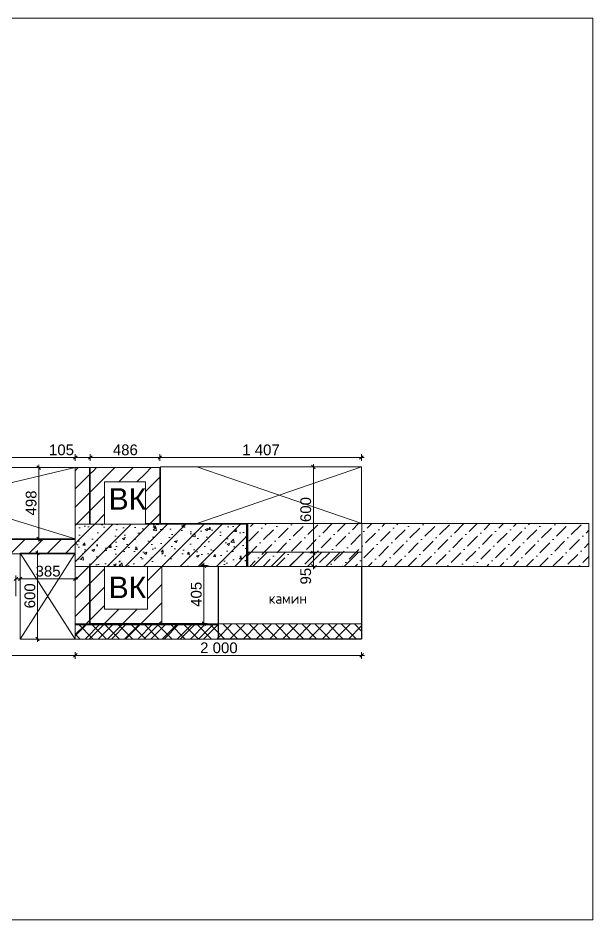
# Model space of a CAD drawing. Header units: millimetres. Extents: x 2336463 to 2579121, y 595385 to 778077.
# Drawn here: x 2539652 to 2543667, y 657454 to 663755 of the extents above; entities that cross this region are included whole.
import ezdxf

# ---------------------------------------------------------------- set-up
doc = ezdxf.new("R2010")
doc.units = ezdxf.units.MM
doc.header["$MEASUREMENT"] = 0
for name, color, linetype in [('+возводимые стены', 7, 'Continuous'), ('1 Планировка размеры', 7, 'Continuous'), ('Интерьер - Мебель', 7, 'Continuous'), ('сит план', 7, 'Continuous')]:
    doc.layers.add(name, color=color, linetype=linetype)
for name, color, linetype, lineweight in [('+возводимые стены_Ном._пера__101', 252, 'Continuous', 5), ('+комнаты_Ном._пера__1', 7, 'Continuous', 13), ('1 Планировка_Ном._пера__1', 7, 'Continuous', 13), ('Интерьер - Мебель_Ном._пера__1', 7, 'Continuous', 13), ('Конструктив - Стены Несущие_Ном._пера__1', 7, 'Continuous', 13), ('сит план_Ном._пера__1', 7, 'Continuous', 13)]:
    doc.layers.add(name, color=color, linetype=linetype, lineweight=lineweight)
for name, color, linetype, lineweight, true_color in [('+возводимые стены_Ном._пера__169', 7, 'Continuous', 5, 0x68b353), ('+комнаты_Ном._пера__9', 7, 'Continuous', 15, 0x3dad99), ('+размер планировка_Ном._пера__242', 7, 'Continuous', 13, 0x1b55b5), ('1 Планировка размеры_Ном._пера__242', 7, 'Continuous', 13, 0x1b55b5), ('Конструктив - Стены Несущие_Ном._пера__162', 7, 'Continuous', 5, 0xaaaaaa), ('сит план_Ном._пера__87', 7, 'Continuous', 20, 0x6a6a6a)]:
    doc.layers.add(name, color=color, linetype=linetype, lineweight=lineweight, true_color=true_color)
doc.styles.add('СГЕНЕРИР_СТИЛЬ_1', font='arial.ttf')
doc.styles.add('СГЕНЕРИР_СТИЛЬ_4', font='isocp.shx')
doc.dimstyles.new('СГЕНЕРИР_СТИЛЬ__1', dxfattribs={"dimtxt": 75, "dimasz": 23.75, "dimexe": 0.18, "dimexo": 300, "dimgap": 0, "dimtad": 1, "dimtih": 1, "dimtoh": 1, "dimdec": 0, "dimzin": 0, "dimdsep": 46, "dimtxsty": 'СГЕНЕРИР_СТИЛЬ_1', "dimblk": 'ARROWHEAD_6', "dimblk1": 'ARROWHEAD_6', "dimblk2": 'ARROWHEAD_6', "dimcen": 0.09, "dimclrd": 256, "dimclre": 256, "dimclrt": 256, "dimazin": 0, "dimtfac": 1, "dimtdec": 4, "dimtmove": 0, "dimatfit": 3, "dimfxl": 0, "dimtolj": 1, "dimtzin": 0, "dimarcsym": 0})
doc.dimstyles.new('СГЕНЕРИР_СТИЛЬ__2', dxfattribs={"dimtxt": 75, "dimasz": 23.75, "dimexe": 0.18, "dimexo": 300, "dimgap": 0, "dimtad": 1, "dimdec": 0, "dimzin": 0, "dimdsep": 46, "dimtxsty": 'СГЕНЕРИР_СТИЛЬ_1', "dimblk": 'ARROWHEAD_6', "dimblk1": 'ARROWHEAD_6', "dimblk2": 'ARROWHEAD_6', "dimcen": 0.09, "dimclrd": 256, "dimclre": 256, "dimclrt": 256, "dimazin": 0, "dimtfac": 1, "dimtdec": 4, "dimtmove": 0, "dimatfit": 3, "dimfxl": 0, "dimtolj": 1, "dimtzin": 0, "dimarcsym": 0})
pattern_1 = [(45, (2086872.015, 585813.69), (-63.639609, 63.639609), [])]

# ---------------------------------------------------------------- blocks, each defined once
blk = doc.blocks.new('Перекрытие_91', base_point=(2538406.6, 660613.7))
at = {"layer": 'Интерьер - Мебель_Ном._пера__1', "color": 7, "linetype": 'Continuous', "lineweight": 13, "flags": 128}
blk.add_lwpolyline([(2538406.6, 660613.7), (2538406.6, 660116), (2540051.5, 660116), (2540051.5, 660613.7)], close=True, dxfattribs=at)
blk = doc.blocks.new('Перекрытие_93', base_point=(2540646.3, 660223.7))
at = {"layer": 'Интерьер - Мебель_Ном._пера__1', "color": 7, "linetype": 'Continuous', "lineweight": 13, "flags": 128}
blk.add_lwpolyline([(2540646.3, 660223.7), (2542049.7, 660223.7), (2542049.7, 660618.7), (2540646.3, 660618.7)], close=True, dxfattribs=at)
blk = doc.blocks.new('Перекрытие_94', base_point=(2539667.2, 660016.2))
at = {"layer": 'Интерьер - Мебель_Ном._пера__1', "color": 7, "linetype": 'Continuous', "lineweight": 13, "flags": 128}
blk.add_lwpolyline([(2539667.2, 660016.2), (2539667.2, 659416.6), (2540052, 659416.6), (2540052, 660016.2)], close=True, dxfattribs=at)
blk = doc.blocks.new('Перекрытие_96', base_point=(2541050.4, 659418.5))
at = {"layer": 'Интерьер - Мебель_Ном._пера__1', "color": 7, "linetype": 'Continuous', "lineweight": 13, "flags": 128}
blk.add_lwpolyline([(2541050.4, 659418.5), (2542051.8, 659418.5), (2542051.8, 659923.7), (2541050.4, 659923.7)], close=True, dxfattribs=at)
blk = doc.blocks.new('Перекрытие_97', base_point=(2542054.2, 659923.7))
at = {"layer": 'Интерьер - Мебель_Ном._пера__1', "color": 7, "linetype": 'Continuous', "lineweight": 13, "flags": 128}
blk.add_lwpolyline([(2542054.2, 659923.7), (2543638.7, 659923.7), (2543638.7, 660223.7), (2542054.2, 660223.7)], close=True, dxfattribs=at)
blk = doc.blocks.new('Перекрытие_98', base_point=(2536185.8, 657454))
at = {"layer": 'Интерьер - Мебель_Ном._пера__1', "color": 7, "linetype": 'Continuous', "lineweight": 13, "flags": 128}
blk.add_lwpolyline([(2536185.8, 657454), (2543667.2, 657454), (2543667.2, 663754.7), (2536185.8, 663754.7)], close=True, dxfattribs=at)
blk = doc.blocks.new('Перекрытие_99', base_point=(2541051.4, 659418.5))
at = {"layer": 'Интерьер - Мебель_Ном._пера__1', "color": 7, "linetype": 'Continuous', "lineweight": 13, "flags": 128}
blk.add_lwpolyline([(2541051.4, 659418.5), (2542052.8, 659418.5), (2542052.8, 659923.7), (2541051.4, 659923.7)], close=True, dxfattribs=at)
blk = doc.blocks.new('Стена_303', base_point=(2540051.5, 660218.7))
at = {"layer": 'сит план_Ном._пера__87', "linetype": 'Continuous', "lineweight": 20, "true_color": 0x6a6a6a}
h = blk.add_hatch(dxfattribs=at)
h.set_pattern_fill('Блоки_Бетонные_Эффективные', color=251, style=0, pattern_type=2)
h.set_pattern_definition(pattern_1)
h.paths.add_polyline_path([(2540151.5, 660218.7), (2540151.5, 659923.7), (2540156.5, 659923.7), (2540156.5, 660218.7)])
h = blk.add_hatch(dxfattribs=at)
h.set_pattern_fill('Блоки_Бетонные_Эффективные', color=251, style=0, pattern_type=2)
h.set_pattern_definition(pattern_1)
h.paths.add_polyline_path([(2540256.5, 660218.7), (2540256.5, 659923.7), (2540556.5, 659923.7), (2540556.5, 660218.7)])
h = blk.add_hatch(dxfattribs=at)
h.set_pattern_fill('Блоки_Бетонные_Эффективные', color=251, style=0, pattern_type=2)
h.set_pattern_definition(pattern_1)
h.paths.add_polyline_path([(2540656.5, 660218.7), (2540656.5, 659923.7), (2541247.9, 659923.7), (2541247.9, 660218.7)])
at = {"layer": 'сит план_Ном._пера__1', "color": 7, "linetype": 'Continuous', "lineweight": 13, "flags": 128}
for points in [[(2540156.5, 660218.7), (2540151.5, 660218.7)], [(2540556.5, 660218.7), (2540256.5, 660218.7)], [(2541247.9, 660218.7), (2540656.5, 660218.7)], [(2541247.9, 659923.7), (2541247.9, 660218.7)], [(2540151.5, 659923.7), (2540156.5, 659923.7)], [(2540256.5, 659923.7), (2540556.5, 659923.7)], [(2540656.5, 659923.7), (2541247.9, 659923.7)]]:
    blk.add_lwpolyline(points, dxfattribs=at)
blk = doc.blocks.new('Стена_304', base_point=(2540156.5, 660223.7))
at = {"layer": 'сит план_Ном._пера__87', "linetype": 'Continuous', "lineweight": 20, "true_color": 0x6a6a6a}
h = blk.add_hatch(dxfattribs=at)
h.set_pattern_fill('Блоки_Бетонные_Эффективные', color=251, style=0, pattern_type=2)
h.set_pattern_definition(pattern_1)
h.paths.add_polyline_path([(2540156.5, 660613.7), (2540256.5, 660513.7), (2540256.5, 660613.7)])
h = blk.add_hatch(dxfattribs=at)
h.set_pattern_fill('Блоки_Бетонные_Эффективные', color=251, style=0, pattern_type=2)
h.set_pattern_definition(pattern_1)
h.paths.add_polyline_path([(2540156.5, 660513.7), (2540256.5, 660513.7), (2540156.5, 660613.7)])
h = blk.add_hatch(dxfattribs=at)
h.set_pattern_fill('Блоки_Бетонные_Эффективные', color=251, style=0, pattern_type=2)
h.set_pattern_definition(pattern_1)
h.paths.add_polyline_path([(2540156.5, 660513.7), (2540156.5, 660223.7), (2540256.5, 660223.7), (2540256.5, 660513.7)])
at = {"layer": 'сит план_Ном._пера__1', "color": 7, "linetype": 'Continuous', "lineweight": 13, "flags": 128}
for points in [[(2540156.5, 660613.7), (2540256.5, 660613.7)], [(2540156.5, 660613.7), (2540156.5, 660223.7)], [(2540256.5, 660223.7), (2540256.5, 660513.7)]]:
    blk.add_lwpolyline(points, dxfattribs=at)
blk = doc.blocks.new('Стена_305', base_point=(2540156.5, 660613.7))
at = {"layer": 'сит план_Ном._пера__87', "linetype": 'Continuous', "lineweight": 20, "true_color": 0x6a6a6a}
h = blk.add_hatch(dxfattribs=at)
h.set_pattern_fill('Блоки_Бетонные_Эффективные', color=251, style=0, pattern_type=2)
h.set_pattern_definition(pattern_1)
h.paths.add_polyline_path([(2540542.5, 660613.7), (2540256.5, 660613.7), (2540256.5, 660513.7), (2540542.5, 660513.7)])
h = blk.add_hatch(dxfattribs=at)
h.set_pattern_fill('Блоки_Бетонные_Эффективные', color=251, style=0, pattern_type=2)
h.set_pattern_definition(pattern_1)
h.paths.add_polyline_path([(2540542.5, 660513.7), (2540642.5, 660513.7), (2540642.5, 660613.7)])
h = blk.add_hatch(dxfattribs=at)
h.set_pattern_fill('Блоки_Бетонные_Эффективные', color=251, style=0, pattern_type=2)
h.set_pattern_definition(pattern_1)
h.paths.add_polyline_path([(2540542.5, 660613.7), (2540542.5, 660513.7), (2540642.5, 660613.7)])
at = {"layer": 'сит план_Ном._пера__1', "color": 7, "linetype": 'Continuous', "lineweight": 13, "flags": 128}
for points in [[(2540642.5, 660613.7), (2540256.5, 660613.7)], [(2540642.5, 660613.7), (2540642.5, 660513.7)], [(2540256.5, 660513.7), (2540542.5, 660513.7)]]:
    blk.add_lwpolyline(points, dxfattribs=at)
blk = doc.blocks.new('Стена_306', base_point=(2540642.5, 660613.7))
at = {"layer": 'сит план_Ном._пера__87', "linetype": 'Continuous', "lineweight": 20, "true_color": 0x6a6a6a}
h = blk.add_hatch(dxfattribs=at)
h.set_pattern_fill('Блоки_Бетонные_Эффективные', color=251, style=0, pattern_type=2)
h.set_pattern_definition(pattern_1)
h.paths.add_polyline_path([(2540542.5, 660513.7), (2540542.5, 660223.7), (2540642.5, 660223.7), (2540642.5, 660513.7)])
at = {"layer": 'сит план_Ном._пера__1', "color": 7, "linetype": 'Continuous', "lineweight": 13, "flags": 128}
for points in [[(2540542.5, 660513.7), (2540542.5, 660223.7)], [(2540642.5, 660223.7), (2540642.5, 660513.7)], [(2540542.5, 660223.7), (2540642.5, 660223.7)]]:
    blk.add_lwpolyline(points, dxfattribs=at)
blk = doc.blocks.new('Стена_307', base_point=(2540156.5, 660223.7))
at = {"layer": 'сит план_Ном._пера__87', "linetype": 'Continuous', "lineweight": 20, "true_color": 0x6a6a6a}
h = blk.add_hatch(dxfattribs=at)
h.set_pattern_fill('Блоки_Бетонные_Эффективные', color=251, style=0, pattern_type=2)
h.set_pattern_definition(pattern_1)
h.paths.add_polyline_path([(2540256.5, 659624.3), (2540256.5, 660223.7), (2540156.5, 660223.7), (2540156.5, 659624.3)])
h = blk.add_hatch(dxfattribs=at)
h.set_pattern_fill('Блоки_Бетонные_Эффективные', color=251, style=0, pattern_type=2)
h.set_pattern_definition(pattern_1)
h.paths.add_polyline_path([(2540256.5, 659624.3), (2540156.5, 659524.3), (2540256.5, 659524.3)])
h = blk.add_hatch(dxfattribs=at)
h.set_pattern_fill('Блоки_Бетонные_Эффективные', color=251, style=0, pattern_type=2)
h.set_pattern_definition(pattern_1)
h.paths.add_polyline_path([(2540156.5, 659624.3), (2540156.5, 659524.3), (2540256.5, 659624.3)])
at = {"layer": 'сит план_Ном._пера__1', "color": 7, "linetype": 'Continuous', "lineweight": 13, "flags": 128}
for points in [[(2540156.5, 660223.7), (2540156.5, 660218.7)], [(2540256.5, 660218.7), (2540256.5, 660223.7)], [(2540156.5, 659923.7), (2540156.5, 659524.3)], [(2540256.5, 659624.3), (2540256.5, 659923.7)], [(2540156.5, 659524.3), (2540256.5, 659524.3)]]:
    blk.add_lwpolyline(points, dxfattribs=at)
blk = doc.blocks.new('Стена_308', base_point=(2540156.5, 659524.3))
at = {"layer": 'сит план_Ном._пера__87', "linetype": 'Continuous', "lineweight": 20, "true_color": 0x6a6a6a}
h = blk.add_hatch(dxfattribs=at)
h.set_pattern_fill('Блоки_Бетонные_Эффективные', color=251, style=0, pattern_type=2)
h.set_pattern_definition(pattern_1)
h.paths.add_polyline_path([(2540556.5, 659624.3), (2540256.5, 659624.3), (2540256.5, 659524.3), (2540556.5, 659524.3)])
h = blk.add_hatch(dxfattribs=at)
h.set_pattern_fill('Блоки_Бетонные_Эффективные', color=251, style=0, pattern_type=2)
h.set_pattern_definition(pattern_1)
h.paths.add_polyline_path([(2540556.5, 659624.3), (2540656.5, 659524.3), (2540656.5, 659624.3)])
h = blk.add_hatch(dxfattribs=at)
h.set_pattern_fill('Блоки_Бетонные_Эффективные', color=251, style=0, pattern_type=2)
h.set_pattern_definition(pattern_1)
h.paths.add_polyline_path([(2540556.5, 659524.3), (2540656.5, 659524.3), (2540556.5, 659624.3)])
at = {"layer": 'сит план_Ном._пера__1', "color": 7, "linetype": 'Continuous', "lineweight": 13, "flags": 128}
for points in [[(2540556.5, 659624.3), (2540256.5, 659624.3)], [(2540656.5, 659524.3), (2540656.5, 659624.3)], [(2540256.5, 659524.3), (2540656.5, 659524.3)]]:
    blk.add_lwpolyline(points, dxfattribs=at)
blk = doc.blocks.new('Стена_309', base_point=(2540656.5, 659524.3))
at = {"layer": 'сит план_Ном._пера__87', "linetype": 'Continuous', "lineweight": 20, "true_color": 0x6a6a6a}
h = blk.add_hatch(dxfattribs=at)
h.set_pattern_fill('Блоки_Бетонные_Эффективные', color=251, style=0, pattern_type=2)
h.set_pattern_definition(pattern_1)
h.paths.add_polyline_path([(2540656.5, 659624.3), (2540656.5, 660223.7), (2540556.5, 660223.7), (2540556.5, 659624.3)])
at = {"layer": 'сит план_Ном._пера__1', "color": 7, "linetype": 'Continuous', "lineweight": 13, "flags": 128}
for points in [[(2540656.5, 660223.7), (2540556.5, 660223.7)], [(2540556.5, 660223.7), (2540556.5, 660218.7)], [(2540656.5, 660218.7), (2540656.5, 660223.7)], [(2540556.5, 659923.7), (2540556.5, 659624.3)], [(2540656.5, 659624.3), (2540656.5, 659923.7)]]:
    blk.add_lwpolyline(points, dxfattribs=at)
blk = doc.blocks.new('Стена_310', base_point=(2540051.5, 660011.9))
at = {"layer": '+возводимые стены_Ном._пера__169', "linetype": 'Continuous', "lineweight": 5, "true_color": 0x68b353}
h = blk.add_hatch(dxfattribs=at)
h.set_pattern_fill('Блоки_Бетонные_Эффективные', color=85, style=0, pattern_type=2)
h.set_pattern_definition(pattern_1)
h.paths.add_polyline_path([(2540051.5, 660111.9), (2538406.6, 660112.4), (2538406.6, 660012.4), (2540051.5, 660011.9)])
at = {"layer": '+возводимые стены_Ном._пера__101', "color": 252, "linetype": 'Continuous', "lineweight": 5, "flags": 128}
for points in [[(2540051.5, 660111.9), (2538406.6, 660112.4)], [(2538406.6, 660112.4), (2538406.6, 660012.4)], [(2538406.6, 660012.4), (2540051.5, 660011.9)]]:
    blk.add_lwpolyline(points, dxfattribs=at)
blk = doc.blocks.new('Стена_311', base_point=(2541251.5, 659924))
at = {"layer": '+возводимые стены_Ном._пера__169', "linetype": 'Continuous', "lineweight": 5, "true_color": 0x68b353}
h = blk.add_hatch(dxfattribs=at)
h.set_pattern_fill('Блоки_Бетонные_Эффективные', color=85, style=0, pattern_type=2)
h.set_pattern_definition(pattern_1)
h.paths.add_polyline_path([(2541251.5, 659924), (2542052.8, 659923.7), (2542052.9, 660023.7), (2541251.5, 660024)])
at = {"layer": '+возводимые стены_Ном._пера__101', "color": 252, "linetype": 'Continuous', "lineweight": 5, "flags": 128}
for points in [[(2542052.9, 660023.7), (2541251.5, 660024)], [(2541251.5, 660024), (2541251.5, 659924)], [(2542052.8, 659923.7), (2542052.9, 660023.7)], [(2541251.5, 659924), (2542052.8, 659923.7)]]:
    blk.add_lwpolyline(points, dxfattribs=at)
blk = doc.blocks.new('Стена_312', base_point=(2540051.5, 659522.6))
at = {"layer": '+возводимые стены_Ном._пера__169', "linetype": 'Continuous', "lineweight": 5, "true_color": 0x68b353}
h = blk.add_hatch(dxfattribs=at)
h.set_pattern_fill('Блоки_Бетонные_Эффективные', color=85, style=0, pattern_type=2)
h.set_pattern_definition(pattern_1)
h.paths.add_polyline_path([(2540151.5, 659522.6), (2540151.5, 660613.7), (2540051.5, 660613.7), (2540051.5, 659522.6)])
at = {"layer": '+возводимые стены_Ном._пера__101', "color": 252, "linetype": 'Continuous', "lineweight": 5, "flags": 128}
for points in [[(2540151.5, 660613.7), (2540051.5, 660613.7)], [(2540051.5, 660613.7), (2540051.5, 660111.9)], [(2540151.5, 660218.7), (2540151.5, 660613.7)], [(2540051.5, 660011.9), (2540051.5, 659522.6)], [(2540151.5, 659522.6), (2540151.5, 659923.7)], [(2540051.5, 659522.6), (2540151.5, 659522.6)]]:
    blk.add_lwpolyline(points, dxfattribs=at)
blk = doc.blocks.new('Стена_313', base_point=(2540052, 659416.6))
at = {"layer": '+возводимые стены_Ном._пера__169', "linetype": 'Continuous', "lineweight": 5, "true_color": 0x68b353}
h = blk.add_hatch(dxfattribs=at)
h.set_pattern_fill('Блоки_Бетонные_Эффективные', color=85, style=0, pattern_type=2)
h.set_pattern_definition(pattern_1)
h.paths.add_polyline_path([(2540052, 659416.6), (2541052, 659416.6), (2541052, 659516.6), (2540052, 659516.6)])
at = {"layer": '+возводимые стены_Ном._пера__101', "color": 252, "linetype": 'Continuous', "lineweight": 5, "flags": 128}
for points in [[(2541052, 659516.6), (2540052, 659516.6)], [(2540052, 659516.6), (2540052, 659416.6)], [(2541052, 659416.6), (2541052, 659516.6)], [(2540052, 659416.6), (2541052, 659416.6)]]:
    blk.add_lwpolyline(points, dxfattribs=at)
blk = doc.blocks.new('*D2976', base_point=(2086872, 585813.7))
at = {"layer": '1 Планировка размеры_Ном._пера__242', "color": 152, "linetype": 'Continuous', "lineweight": 13, "true_color": 0x1b55b5}
for p, q in [((2539811.3, 660016.2), (2539764.4, 660016.2)), ((2539800.3, 660003.7), (2539775.3, 660028.7)), ((2539787.8, 660016.2), (2539787.8, 660034.9)), ((2539787.8, 659416.6), (2539787.8, 660016.2)), ((2539811.3, 659416.6), (2539764.4, 659416.6)), ((2539775.3, 659429.1), (2539800.3, 659404.1)), ((2539787.8, 659397.9), (2539787.8, 659416.6))]:
    blk.add_line(p, q, dxfattribs=at)
at = {"layer": '1 Планировка размеры_Ном._пера__242', "color": 152, "lineweight": 13, "true_color": 0x1b55b5, "insert": (2539772.8, 659631), "char_height": 75, "attachment_point": 7, "rotation": 90, "style": 'СГЕНЕРИР_СТИЛЬ_1'}
blk.add_mtext('\\A1;{\\pql;\\fArial|b0|i0|c204|p38;600}', dxfattribs=at)
blk = doc.blocks.new('ARROWHEAD_6')
at = {"color": 0, "linetype": 'Continuous', "lineweight": 0}
for p, q in [((0, 0), (-1, 0)), ((-0.5, -0.5), (0.5, 0.5))]:
    blk.add_line(p, q, dxfattribs=at)
blk = doc.blocks.new('*D2977', base_point=(2086872, 585813.7))
at = {"layer": '1 Планировка размеры_Ном._пера__242', "color": 152, "linetype": 'Continuous', "lineweight": 13, "true_color": 0x1b55b5}
for p, q in [((2539796.8, 660613.7), (2539796.8, 660632.5)), ((2539856.5, 660613.7), (2539773.3, 660613.7)), ((2539809.3, 660601.2), (2539784.3, 660626.2)), ((2539796.8, 660116), (2539796.8, 660613.7)), ((2539784.3, 660128.5), (2539809.3, 660103.5)), ((2539820.2, 660116), (2539773.3, 660116)), ((2539796.8, 660097.3), (2539796.8, 660116))]:
    blk.add_line(p, q, dxfattribs=at)
at = {"layer": '1 Планировка размеры_Ном._пера__242', "color": 152, "lineweight": 13, "true_color": 0x1b55b5, "insert": (2539781.8, 660279.5), "char_height": 75, "attachment_point": 7, "rotation": 90, "style": 'СГЕНЕРИР_СТИЛЬ_1'}
blk.add_mtext('\\A1;{\\pql;\\fArial|b0|i0|c204|p38;498}', dxfattribs=at)
blk = doc.blocks.new('*D2982', base_point=(2086872, 585813.7))
at = {"layer": '1 Планировка размеры_Ном._пера__242', "color": 152, "linetype": 'Continuous', "lineweight": 13, "true_color": 0x1b55b5}
for p, q in [((2539649.5, 659849.7), (2539624.5, 659824.7)), ((2539637, 659716.6), (2539637, 659860.6)), ((2539637, 659837.2), (2539667.2, 659837.2)), ((2539679.7, 659849.7), (2539654.7, 659824.7)), ((2539667.2, 659716.6), (2539667.2, 659860.6))]:
    blk.add_line(p, q, dxfattribs=at)
blk = doc.blocks.new('*D2983', base_point=(2086872, 585813.7))
at = {"layer": '1 Планировка размеры_Ном._пера__242', "color": 152, "linetype": 'Continuous', "lineweight": 13, "true_color": 0x1b55b5}
for p, q in [((2539679.7, 659849.7), (2539654.7, 659824.7)), ((2539667.2, 659716.6), (2539667.2, 659860.6)), ((2539667.2, 659837.2), (2540052, 659837.2)), ((2540039.5, 659824.7), (2540064.5, 659849.7)), ((2540052, 659716.6), (2540052, 659860.6)), ((2540052, 659837.2), (2540070.8, 659837.2))]:
    blk.add_line(p, q, dxfattribs=at)
at = {"layer": '1 Планировка размеры_Ном._пера__242', "color": 152, "lineweight": 13, "true_color": 0x1b55b5, "insert": (2539774.3, 659852.2), "char_height": 75, "attachment_point": 7, "style": 'СГЕНЕРИР_СТИЛЬ_1'}
blk.add_mtext('\\A1;{\\pql;\\fArial|b0|i0|c204|p38;385}', dxfattribs=at)
blk = doc.blocks.new('*D2984', base_point=(2086872, 585813.7))
at = {"layer": '1 Планировка размеры_Ном._пера__242', "color": 152, "linetype": 'Continuous', "lineweight": 13, "true_color": 0x1b55b5}
for p, q in [((2538419.1, 660697.2), (2538394.1, 660672.2)), ((2538406.6, 660661.2), (2538406.6, 660708.1)), ((2540064, 660697.2), (2540039, 660672.2)), ((2540051.5, 660661.2), (2540051.5, 660708.1)), ((2538387.9, 660684.7), (2538406.6, 660684.7)), ((2538406.6, 660684.7), (2540051.5, 660684.7))]:
    blk.add_line(p, q, dxfattribs=at)
at = {"layer": '1 Планировка размеры_Ном._пера__242', "color": 152, "lineweight": 13, "true_color": 0x1b55b5, "char_height": 75, "attachment_point": 7, "style": 'СГЕНЕРИР_СТИЛЬ_1'}
for s, insert in [('\\A1;{\\pql;\\fArial|b0|i0|c204|p38;1\xa0645}', (2539100.8, 660699.7)), ('\\A1;{\\pql;\\fArial|b0|i0|c204|p38;105}', (2539868.2, 660699.7))]:
    blk.add_mtext(s, dxfattribs=dict(at, insert=insert))
blk = doc.blocks.new('*D2985', base_point=(2086872, 585813.7))
at = {"layer": '1 Планировка размеры_Ном._пера__242', "color": 152, "linetype": 'Continuous', "lineweight": 13, "true_color": 0x1b55b5}
for p, q in [((2540064, 660697.2), (2540039, 660672.2)), ((2540051.5, 660661.2), (2540051.5, 660708.1)), ((2540169, 660697.2), (2540144, 660672.2)), ((2540156.5, 660661.2), (2540156.5, 660708.1)), ((2540051.5, 660684.7), (2540156.5, 660684.7))]:
    blk.add_line(p, q, dxfattribs=at)
blk = doc.blocks.new('*D2986', base_point=(2086872, 585813.7))
at = {"layer": '1 Планировка размеры_Ном._пера__242', "color": 152, "linetype": 'Continuous', "lineweight": 13, "true_color": 0x1b55b5}
for p, q in [((2540169, 660697.2), (2540144, 660672.2)), ((2540156.5, 660661.2), (2540156.5, 660708.1)), ((2540655, 660697.2), (2540630, 660672.2)), ((2540642.5, 660661.2), (2540642.5, 660708.1)), ((2540156.5, 660684.7), (2540642.5, 660684.7))]:
    blk.add_line(p, q, dxfattribs=at)
at = {"layer": '1 Планировка размеры_Ном._пера__242', "color": 152, "lineweight": 13, "true_color": 0x1b55b5, "insert": (2540314.1, 660699.7), "char_height": 75, "attachment_point": 7, "style": 'СГЕНЕРИР_СТИЛЬ_1'}
blk.add_mtext('\\A1;{\\pql;\\fArial|b0|i0|c204|p38;486}', dxfattribs=at)
blk = doc.blocks.new('*D2987', base_point=(2086872, 585813.7))
at = {"layer": '1 Планировка размеры_Ном._пера__242', "color": 152, "linetype": 'Continuous', "lineweight": 13, "true_color": 0x1b55b5}
for p, q in [((2540655, 660697.2), (2540630, 660672.2)), ((2540642.5, 660661.2), (2540642.5, 660708.1)), ((2542037.2, 660672.2), (2542062.2, 660697.2)), ((2542049.7, 660661.2), (2542049.7, 660708.1)), ((2540642.5, 660684.7), (2542049.7, 660684.7)), ((2542049.7, 660684.7), (2542068.4, 660684.7))]:
    blk.add_line(p, q, dxfattribs=at)
at = {"layer": '1 Планировка размеры_Ном._пера__242', "color": 152, "lineweight": 13, "true_color": 0x1b55b5, "insert": (2541217.8, 660699.7), "char_height": 75, "attachment_point": 7, "style": 'СГЕНЕРИР_СТИЛЬ_1'}
blk.add_mtext('\\A1;{\\pql;\\fArial|b0|i0|c204|p38;1\xa0407}', dxfattribs=at)
blk = doc.blocks.new('*D2988', base_point=(2086872, 585813.7))
at = {"layer": '1 Планировка размеры_Ном._пера__242', "color": 152, "linetype": 'Continuous', "lineweight": 13, "true_color": 0x1b55b5}
for p, q in [((2541737.9, 660019), (2541691, 660019)), ((2541702, 660031.5), (2541727, 660006.5)), ((2541714.5, 659923.7), (2541714.5, 660019)), ((2541737.9, 659923.7), (2541547.9, 659923.7)), ((2541702, 659936.2), (2541727, 659911.2)), ((2541714.5, 659905), (2541714.5, 659923.7))]:
    blk.add_line(p, q, dxfattribs=at)
at = {"layer": '1 Планировка размеры_Ном._пера__242', "color": 152, "lineweight": 13, "true_color": 0x1b55b5, "insert": (2541699.5, 659797.4), "char_height": 75, "attachment_point": 7, "rotation": 90, "style": 'СГЕНЕРИР_СТИЛЬ_1'}
blk.add_mtext('\\A1;{\\pql;\\fArial|b0|i0|c204|p38;95}', dxfattribs=at)
blk = doc.blocks.new('*D2989', base_point=(2086872, 585813.7))
at = {"layer": '1 Планировка размеры_Ном._пера__242', "color": 152, "linetype": 'Continuous', "lineweight": 13, "true_color": 0x1b55b5}
for p, q in [((2541727, 660606.2), (2541702, 660631.2)), ((2541714.5, 660618.7), (2541714.5, 660637.5)), ((2541749.7, 660618.7), (2541691, 660618.7)), ((2541714.5, 660019), (2541714.5, 660618.7)), ((2541737.9, 660019), (2541691, 660019)), ((2541702, 660031.5), (2541727, 660006.5))]:
    blk.add_line(p, q, dxfattribs=at)
at = {"layer": '1 Планировка размеры_Ном._пера__242', "color": 152, "lineweight": 13, "true_color": 0x1b55b5, "insert": (2541699.5, 660233.5), "char_height": 75, "attachment_point": 7, "rotation": 90, "style": 'СГЕНЕРИР_СТИЛЬ_1'}
blk.add_mtext('\\A1;{\\pql;\\fArial|b0|i0|c204|p38;600}', dxfattribs=at)
blk = doc.blocks.new('*D2991', base_point=(2086872, 585813.7))
at = {"layer": '1 Планировка размеры_Ном._пера__242', "color": 152, "linetype": 'Continuous', "lineweight": 13, "true_color": 0x1b55b5}
for p, q in [((2538419.1, 659314.4), (2538394.1, 659289.4)), ((2538406.6, 659278.4), (2538406.6, 659325.3)), ((2540064.5, 659314.4), (2540039.5, 659289.4)), ((2540052, 659278.4), (2540052, 659325.3)), ((2538387.9, 659301.9), (2538406.6, 659301.9)), ((2538406.6, 659301.9), (2540052, 659301.9))]:
    blk.add_line(p, q, dxfattribs=at)
at = {"layer": '1 Планировка размеры_Ном._пера__242', "color": 152, "lineweight": 13, "true_color": 0x1b55b5, "insert": (2539101.1, 659316.9), "char_height": 75, "attachment_point": 7, "style": 'СГЕНЕРИР_СТИЛЬ_1'}
blk.add_mtext('\\A1;{\\pql;\\fArial|b0|i0|c204|p38;1\xa0645}', dxfattribs=at)
blk = doc.blocks.new('*D2992', base_point=(2086872, 585813.7))
at = {"layer": '1 Планировка размеры_Ном._пера__242', "color": 152, "linetype": 'Continuous', "lineweight": 13, "true_color": 0x1b55b5}
for p, q in [((2540064.5, 659314.4), (2540039.5, 659289.4)), ((2540052, 659278.4), (2540052, 659325.3)), ((2542039.3, 659289.4), (2542064.3, 659314.4)), ((2542051.8, 659278.4), (2542051.8, 659325.3)), ((2540052, 659301.9), (2542051.8, 659301.9)), ((2542051.8, 659301.9), (2542070.6, 659301.9))]:
    blk.add_line(p, q, dxfattribs=at)
at = {"layer": '1 Планировка размеры_Ном._пера__242', "color": 152, "lineweight": 13, "true_color": 0x1b55b5, "insert": (2540923.7, 659316.9), "char_height": 75, "attachment_point": 7, "style": 'СГЕНЕРИР_СТИЛЬ_1'}
blk.add_mtext('\\A1;{\\pql;\\fArial|b0|i0|c204|p38;2\xa0000}', dxfattribs=at)
blk = doc.blocks.new('*D2993', base_point=(2086872, 585813.7))
at = {"layer": '1 Планировка размеры_Ном._пера__242', "color": 152, "linetype": 'Continuous', "lineweight": 13, "true_color": 0x1b55b5}
for p, q in [((2540962.7, 659917), (2540937.7, 659942)), ((2540950.2, 659929.5), (2540950.2, 659948.2)), ((2540973.6, 659929.5), (2540926.7, 659929.5)), ((2540950.2, 659524.3), (2540950.2, 659929.5)), ((2540973.6, 659524.3), (2540456.5, 659524.3)), ((2540937.7, 659536.8), (2540962.7, 659511.8)), ((2540950.2, 659505.5), (2540950.2, 659524.3))]:
    blk.add_line(p, q, dxfattribs=at)
at = {"layer": '1 Планировка размеры_Ном._пера__242', "color": 152, "lineweight": 13, "true_color": 0x1b55b5, "insert": (2540935.2, 659641.5), "char_height": 75, "attachment_point": 7, "rotation": 90, "style": 'СГЕНЕРИР_СТИЛЬ_1'}
blk.add_mtext('\\A1;{\\pql;\\fArial|b0|i0|c204|p38;405}', dxfattribs=at)

msp = doc.modelspace()

# ---------------------------------------------------------------- hatches: boundary and pattern name
at = {"layer": '+комнаты_Ном._пера__9', "linetype": 'Continuous', "lineweight": 15, "true_color": 0x3dad99}
h = msp.add_hatch(dxfattribs=at)
h.set_pattern_fill('Блоки_Бетонные', color=135, style=0, pattern_type=2)
h.set_pattern_definition([(45, (2086872.015, 585813.686), (-45.961939, 45.961939), []), (135, (2086872.015, 585813.686), (45.961939, 45.961939), [])])
h.paths.add_polyline_path([(2542051.8, 659522.6), (2540052, 659522.6), (2540052, 659416.6), (2542051.8, 659416.6)])
at = {"layer": 'Конструктив - Стены Несущие_Ном._пера__162', "linetype": 'Continuous', "lineweight": 5, "true_color": 0xaaaaaa}
h = msp.add_hatch(dxfattribs=at)
h.set_pattern_fill('Бетон_01', color=253, style=0, pattern_type=2)
h.set_pattern_definition([(45, (2086872.01, 585813.69), (-91.92388, 91.92388), [97.499996, -32.499999, 0, -32.499999]), (45, (2086883.5, 585917.1), (-91.92388, 91.92388), [97.499996, -32.499999, 0, -32.499999])])
h.paths.add_polyline_path([(2543638.7, 660223.7), (2541256.6, 660223.7), (2541256.6, 659923.7), (2543638.7, 659923.7)])
at = {"layer": 'сит план_Ном._пера__1', "linetype": 'Continuous', "lineweight": 13}
h = msp.add_hatch(dxfattribs=at)
h.set_pattern_fill('AR_CONC', style=0, pattern_type=2)
h.set_pattern_definition([(50, (2086872.01, 585813.69), (-182.18467, 15.939086), [19.05, -209.55]), (355, (2086872.01, 585813.69), (-35.24342, 191.056845), [15.24, -167.640584]), (100.451445, (2086887.2, 585812.36), (146.94125, 175.11775), [16.19001, -178.090245]), (46.1842, (2086872.01, 585864.49), (-271.07904, 42.04233), [28.575, -314.325]), (96.63556, (2086894.6, 585860.98), (237.40413, 247.42612), [24.28502, -267.1356]), (351.18415, (2086872.01, 585864.49), (237.40413, 247.42612), [22.85997, -251.45973]), (21, (2086897.41, 585851.79), (-151.61439, 102.2652), [19.05, -209.55]), (326, (2086897.41, 585851.79), (61.80203, 184.187966), [15.24, -167.64]), (71.451445, (2086910.05, 585843.26), (213.41642, 81.92277), [16.19001, -178.08994]), (37.5, (2086872.015, 585813.686), (3.088603, 84.555039), [0, -165.608, 0, -170.18, 0, -168.275]), (7.5, (2086872.015, 585813.69), (66.819663, 100.180575), [0, -97.028, 0, -161.798, 0, -64.135]), (327.5, (2086815.37, 585813.686), (-135.590595, 5.728744), [0, -63.5, 0, -198.12, 0, -262.89]), (317.5, (2086789.97, 585813.69), (148.12918, 25.42649), [0, -82.55, 0, -131.572, 0, -186.69])])
h.paths.add_polyline_path([(2540051.5, 660220), (2541251.5, 660220), (2541251.5, 659924), (2540051.5, 659924)])

# ---------------------------------------------------------------- linework, layer by layer
at = {"layer": '+комнаты_Ном._пера__1', "color": 7, "linetype": 'Continuous', "lineweight": 13, "flags": 128}
msp.add_lwpolyline([(2542051.8, 659522.6), (2540052, 659522.6), (2540052, 659416.6), (2542051.8, 659416.6)], close=True, dxfattribs=at)
at = {"layer": '1 Планировка_Ном._пера__1', "color": 7, "linetype": 'Continuous', "lineweight": 13}
for p, q in [((2539667.2, 660016.2), (2540052, 659416.6)), ((2539667.2, 659416.6), (2540052, 660016.2))]:
    msp.add_line(p, q, dxfattribs=at)
at = {"layer": 'Интерьер - Мебель_Ном._пера__1', "color": 7, "linetype": 'Continuous', "lineweight": 13}
for p, q in [((2538406.6, 660618.7), (2540051.5, 660116)), ((2538406.6, 660223.9), (2540051.5, 660613.7)), ((2540900.5, 660618.7), (2542054.2, 660223.7)), ((2540900.5, 660223.7), (2542049.7, 660618.7))]:
    msp.add_line(p, q, dxfattribs=at)
at = {"layer": 'Конструктив - Стены Несущие_Ном._пера__1', "color": 7, "linetype": 'Continuous', "lineweight": 13, "flags": 128}
msp.add_lwpolyline([(2543638.7, 660223.7), (2541256.6, 660223.7), (2541256.6, 659923.7), (2543638.7, 659923.7)], close=True, dxfattribs=at)
at = {"layer": 'сит план_Ном._пера__1', "color": 7, "linetype": 'Continuous', "lineweight": 13, "flags": 128}
msp.add_lwpolyline([(2540051.5, 660220), (2541251.5, 660220), (2541251.5, 659924), (2540051.5, 659924)], close=True, dxfattribs=at)

# ---------------------------------------------------------------- block references
at = {"layer": '+возводимые стены', "color": 252, "lineweight": 5}
for name, p in [('Стена_312', (2540051.5, 659522.6)), ('Стена_310', (2540051.5, 660011.9)), ('Стена_311', (2541251.5, 659924)), ('Стена_313', (2540052, 659416.6))]:
    msp.add_blockref(name, p, dxfattribs=at)
at = {"layer": 'Интерьер - Мебель', "color": 7, "linetype": 'Continuous', "lineweight": 13}
for name, p in [('Перекрытие_98', (2536185.8, 657454)), ('Перекрытие_91', (2538406.6, 660613.7)), ('Перекрытие_93', (2540646.3, 660223.7)), ('Перекрытие_97', (2542054.2, 659923.7)), ('Перекрытие_94', (2539667.2, 660016.2)), ('Перекрытие_96', (2541050.4, 659418.5)), ('Перекрытие_99', (2541051.4, 659418.5))]:
    msp.add_blockref(name, p, dxfattribs=at)
at = {"layer": 'сит план', "color": 7, "lineweight": 13}
for name, p in [('Стена_304', (2540156.5, 660223.7)), ('Стена_305', (2540156.5, 660613.7)), ('Стена_306', (2540642.5, 660613.7)), ('Стена_303', (2540051.5, 660218.7)), ('Стена_307', (2540156.5, 660223.7)), ('Стена_309', (2540656.5, 659524.3)), ('Стена_308', (2540156.5, 659524.3))]:
    msp.add_blockref(name, p, dxfattribs=at)

# ---------------------------------------------------------------- texts
at = {"layer": '+размер планировка_Ном._пера__242', "color": 152, "linetype": 'Continuous', "lineweight": 13, "true_color": 0x1b55b5, "insert": (2541403, 659737.7), "char_height": 75, "attachment_point": 1, "style": 'СГЕНЕРИР_СТИЛЬ_4'}
msp.add_mtext('\\A1;{\\pql;\\Fisocp.shx;камин}', dxfattribs=at)
at = {"layer": 'сит план_Ном._пера__1', "color": 7, "linetype": 'Continuous', "lineweight": 13, "char_height": 150, "attachment_point": 1, "style": 'СГЕНЕРИР_СТИЛЬ_1'}
for insert in [(2540285.1, 660470.3), (2540285.1, 659852.4)]:
    msp.add_mtext('\\A1;{\\pql;\\fArial|b0|i0|c204|p38;ВК}', dxfattribs=dict(at, insert=insert))

# ---------------------------------------------------------------- dimensions: what is measured, and where the dimension line sits
at = {"layer": '1 Планировка размеры', "color": 152, "linetype": 'Continuous', "lineweight": 13, "true_color": 0x1b55b5}
for base, p1, p2, picture, middle in [((2540051.5, 660684.7), (2538406.6, 660613.7), (2540051.5, 660613.7), '*D2984', (2539229.6, 660737.2)), ((2542049.7, 660684.7), (2540642.5, 660613.7), (2542049.7, 660618.7), '*D2987', (2541346.7, 660737.2)), ((2540642.5, 660684.7), (2540156.5, 660613.7), (2540642.5, 660613.7), '*D2986', (2540399.9, 660737.2)), ((2540156.5, 660684.7), (2540051.5, 660613.7), (2540156.5, 660613.7), '*D2985', (2539954, 660737.2)), ((2540052, 659837.2), (2539667.2, 659416.6), (2540052, 659416.6), '*D2983', (2539860, 659889.7)), ((2539667.2, 659837.2), (2539637, 659416.6), (2539667.2, 659416.6), '*D2982', (2539567.9, 659889.7)), ((2540052, 659301.9), (2538406.6, 659529.8), (2540052, 659416.6), '*D2991', (2539229.9, 659354.4)), ((2542051.8, 659301.9), (2540052, 659416.6), (2542051.8, 659418.5), '*D2992', (2541052.5, 659354.4))]:
    dim = msp.add_linear_dim(base=base, p1=p1, p2=p2, dimstyle='СГЕНЕРИР_СТИЛЬ__1', dxfattribs=at)
    dim.commit()
    dim.dimension.update_dxf_attribs({"geometry": picture, "text_midpoint": middle, "dimtype": 160})
for base, p1, p2, picture, middle in [((2539796.8, 660613.7), (2540051.5, 660116), (2540156.5, 660613.7), '*D2977', (2539744.3, 660365.3)), ((2541714.5, 660618.7), (2541714, 660019), (2542049.7, 660618.7), '*D2989', (2541662, 660319.2)), ((2539787.8, 660016.2), (2539667.2, 659416.6), (2540052, 660016.2), '*D2976', (2539735.3, 659716.8)), ((2541714.5, 660019), (2541247.9, 659923.7), (2541714, 660019), '*D2988', (2541662, 659854.6)), ((2540950.2, 659929.5), (2540156.5, 659524.3), (2540950.7, 659929.5), '*D2993', (2540897.7, 659727.3))]:
    dim = msp.add_linear_dim(base=base, p1=p1, p2=p2, angle=90, dimstyle='СГЕНЕРИР_СТИЛЬ__2', dxfattribs=at)
    dim.commit()
    dim.dimension.update_dxf_attribs({"geometry": picture, "text_midpoint": middle, "dimtype": 160, "text_rotation": 90})

doc.saveas('drawing.dxf')
